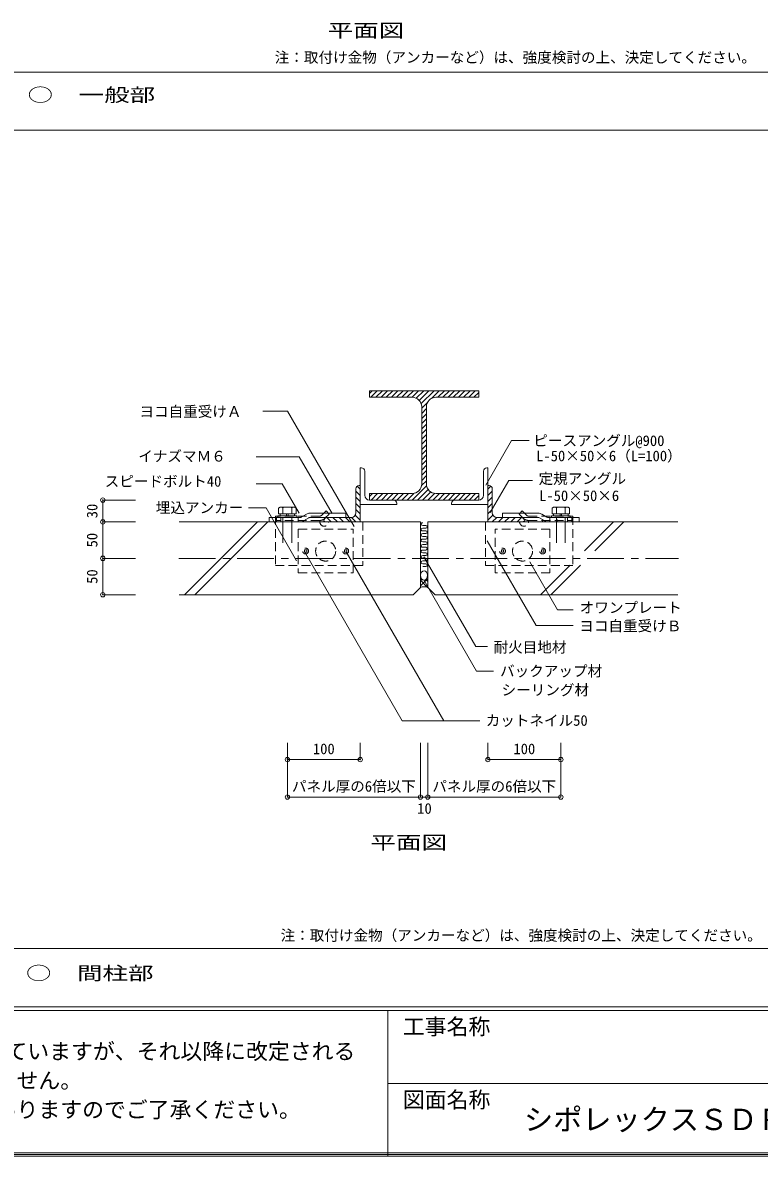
# Model space of a CAD drawing. Units: millimetres at full size, sheet at 1:10. Extents: x -2890 to 2450, y -2020 to 1800.
# Drawn here: x 399 to 1409, y -2020 to -464 of the extents above; entities that cross this region are included whole.
import ezdxf
from ezdxf.enums import TextEntityAlignment as Align

# ---------------------------------------------------------------- set-up
doc = ezdxf.new("R2010")
doc.units = ezdxf.units.MM
doc.header["$LTSCALE"] = 10
doc.header["$PDMODE"] = 32
doc.header["$PDSIZE"] = 6
for name, pattern in [('CHAIN1', [8, 5, -1, 1, -1]), ('DASHED1', [1.8, 1.2, -0.6]), ('DASHED2', [3, 2, -1])]:
    doc.linetypes.add(name, pattern=pattern)
doc.layers.add('0-0', color=7, linetype='Continuous', lineweight=18)
doc.styles.add('ＭＳ ゴシック', font='')
doc.styles.get('ＭＳ ゴシック').set_extended_font_data('MS Gothic')

msp = doc.modelspace()

# ---------------------------------------------------------------- linework, layer by layer
at = {"layer": '0-0'}
for p, q in [((-635, -532), (2445, -532)), ((2445, -612), (-635, -612)), ((874.65, -973.17), (878.42, -969.39)), ((874.65, -969.39), (1024.65, -969.39)), ((874.65, -978.39), (874.65, -969.39)), ((933.4, -978.39), (874.65, -978.39)), ((876.49, -978.39), (885.49, -969.39)), ((883.56, -978.39), (892.56, -969.39)), ((890.63, -978.39), (899.63, -969.39)), ((897.7, -978.39), (906.7, -969.39)), ((904.78, -978.39), (913.78, -969.39)), ((911.85, -978.39), (920.85, -969.39)), ((918.92, -978.39), (927.92, -969.39)), ((925.99, -978.39), (934.99, -969.39)), ((933.06, -978.39), (942.06, -969.39)), ((938.91, -979.62), (949.13, -969.39)), ((942.98, -982.61), (956.2, -969.39)), ((945.64, -987.03), (963.27, -969.39)), ((959.85, -979.88), (970.34, -969.39)), ((965.9, -978.39), (1024.65, -978.39)), ((968.42, -978.39), (977.42, -969.39)), ((975.49, -978.39), (984.49, -969.39)), ((982.56, -978.39), (991.56, -969.39)), ((989.63, -978.39), (998.63, -969.39)), ((996.7, -978.39), (1005.7, -969.39)), ((1003.77, -978.39), (1012.77, -969.39)), ((1010.84, -978.39), (1019.84, -969.39)), ((1017.91, -978.39), (1024.65, -971.66)), ((1024.65, -969.39), (1024.65, -978.39)), ((946.4, -993.34), (954.39, -985.35)), ((946.4, -990.12), (946.4, -1097.39)), ((946.4, -1000.41), (952.9, -993.91)), ((952.9, -990.12), (952.9, -1097.39)), ((946.4, -1007.48), (952.9, -1000.98)), ((946.4, -1014.55), (952.9, -1008.05)), ((946.4, -1021.63), (952.9, -1015.13)), ((946.4, -1028.7), (952.9, -1022.2)), ((946.4, -1035.77), (952.9, -1029.27)), ((946.4, -1042.84), (952.9, -1036.34)), ((946.4, -1049.91), (952.9, -1043.41)), ((946.4, -1056.98), (952.9, -1050.48)), ((946.4, -1064.05), (952.9, -1057.55)), ((946.4, -1071.12), (952.9, -1064.62)), ((946.4, -1078.19), (952.9, -1071.69)), ((863.65, -1075.39), (862.15, -1075.39)), ((868.15, -1079.89), (868.15, -1112.89)), ((946.4, -1085.26), (952.9, -1078.77)), ((946.4, -1092.34), (952.9, -1085.84)), ((1031.15, -1079.89), (1031.15, -1112.89)), ((1035.65, -1075.39), (1037.15, -1075.39)), ((856.15, -1103.89), (856.15, -1136.89)), ((857.95, -1100.3), (862.15, -1104.5)), ((860.65, -1099.39), (862.15, -1099.39)), ((862.15, -1149.39), (862.15, -1099.39)), ((862.15, -1149.39), (862.15, -1099.39)), ((933.48, -1119.39), (953.11, -1099.76)), ((946.21, -1099.59), (952.9, -1092.91)), ((1037.15, -1149.39), (1037.15, -1099.39)), ((1038.65, -1099.39), (1037.15, -1099.39)), ((1041.35, -1100.3), (1037.15, -1104.5)), ((1043.15, -1103.89), (1043.15, -1136.89)), ((856.15, -1106.98), (862.15, -1112.98)), ((856.15, -1115.47), (862.15, -1121.47)), ((874.65, -1114.59), (878.84, -1110.39)), ((874.65, -1119.39), (874.65, -1110.39)), ((933.4, -1110.39), (874.65, -1110.39)), ((1024.65, -1119.39), (874.65, -1119.39)), ((907.65, -1119.39), (874.65, -1119.39)), ((874.65, -1119.39), (1024.65, -1119.39)), ((876.91, -1119.39), (885.91, -1110.39)), ((883.98, -1119.39), (892.98, -1110.39)), ((891.06, -1119.39), (900.05, -1110.39)), ((898.13, -1119.39), (907.13, -1110.39)), ((905.2, -1119.39), (914.2, -1110.39)), ((912.27, -1119.39), (921.27, -1110.39)), ((919.34, -1119.39), (928.34, -1110.39)), ((926.41, -1119.39), (935.6, -1110.21)), ((940.55, -1119.39), (955.19, -1104.76)), ((947.62, -1119.39), (958.76, -1108.26)), ((954.69, -1119.39), (963.86, -1110.23)), ((961.77, -1119.39), (970.77, -1110.39)), ((965.9, -1110.39), (1024.65, -1110.39)), ((968.84, -1119.39), (977.84, -1110.39)), ((975.91, -1119.39), (984.91, -1110.39)), ((982.98, -1119.39), (991.98, -1110.39)), ((990.05, -1119.39), (999.05, -1110.39)), ((997.12, -1119.39), (1006.12, -1110.39)), ((1004.19, -1119.39), (1013.19, -1110.39)), ((1011.26, -1119.39), (1020.26, -1110.39)), ((1018.33, -1119.39), (1024.65, -1113.08)), ((1043.15, -1106.98), (1037.15, -1112.98)), ((1043.15, -1115.47), (1037.15, -1121.47)), ((752.15, -1129.09), (750.05, -1130.31)), ((750.05, -1138.09), (750.05, -1130.31)), ((752.15, -1129.09), (772.15, -1129.09)), ((756.1, -1130.09), (754.37, -1129.09)), ((756.1, -1130.09), (757.83, -1129.09)), ((756.1, -1130.09), (756.1, -1138.09)), ((768.2, -1130.09), (766.47, -1129.09)), ((768.2, -1130.09), (769.93, -1129.09)), ((768.2, -1130.09), (768.2, -1138.09)), ((772.15, -1129.09), (774.25, -1130.31)), ((774.25, -1138.09), (774.25, -1130.31)), ((856.15, -1123.95), (862.15, -1129.95)), ((856.15, -1132.44), (862.15, -1138.44)), ((912.15, -1123.89), (912.15, -1125.39)), ((987.15, -1123.89), (987.15, -1125.39)), ((1037.15, -1125.39), (987.15, -1125.39)), ((1043.15, -1123.95), (1037.15, -1129.95)), ((1043.15, -1132.44), (1037.15, -1138.44)), ((1127.15, -1129.09), (1125.05, -1130.31)), ((1125.05, -1138.09), (1125.05, -1130.31)), ((1147.15, -1129.09), (1127.15, -1129.09)), ((1131.1, -1130.09), (1129.37, -1129.09)), ((1131.1, -1130.09), (1132.83, -1129.09)), ((1131.1, -1130.09), (1131.1, -1138.09)), ((1143.2, -1130.09), (1141.47, -1129.09)), ((1143.2, -1130.09), (1144.93, -1129.09)), ((1143.2, -1130.09), (1143.2, -1138.09)), ((1147.15, -1129.09), (1149.25, -1130.31)), ((1149.25, -1138.09), (1149.25, -1130.31)), ((613.81, -1149.39), (944.65, -1149.39)), ((621.04, -1249.39), (721.04, -1149.39)), ((635.19, -1249.39), (735.19, -1149.39)), ((737.15, -1149.39), (737.15, -1143.39)), ((779.66, -1143.39), (737.15, -1143.39)), ((779.66, -1149.39), (737.15, -1149.39)), ((749.15, -1141.09), (749.15, -1143.39)), ((749.15, -1141.09), (775.15, -1141.09)), ((750.05, -1138.09), (774.25, -1138.09)), ((752.15, -1141.09), (752.15, -1138.09)), ((756.15, -1143.42), (756.15, -1178.09)), ((761.15, -1141.09), (761.15, -1138.09)), ((763.15, -1141.09), (763.15, -1138.09)), ((768.15, -1143.42), (768.15, -1178.09)), ((772.15, -1141.09), (772.15, -1138.09)), ((775.15, -1141.09), (775.15, -1143.39)), ((781.2, -1142.97), (788.35, -1138.68)), ((791.44, -1143.82), (784.29, -1148.11)), ((842.15, -1137.39), (792.98, -1137.39)), ((792.98, -1143.39), (842.15, -1143.39)), ((812.15, -1147.83), (813.71, -1149.39)), ((812.15, -1147.89), (812.15, -1149.39)), ((816.21, -1143.42), (822.19, -1149.39)), ((816.65, -1143.39), (849.65, -1143.39)), ((824.68, -1143.39), (830.68, -1149.39)), ((833.16, -1143.39), (839.16, -1149.39)), ((841.65, -1143.39), (847.65, -1149.39)), ((842.15, -1143.39), (842.15, -1137.39)), ((850.12, -1143.38), (856.13, -1149.39)), ((855.31, -1140.09), (862.15, -1146.92)), ((944.65, -1239.39), (944.65, -1149.39)), ((954.65, -1239.39), (954.65, -1149.39)), ((1297.61, -1149.39), (954.65, -1149.39)), ((1043.98, -1140.09), (1037.15, -1146.92)), ((1049.18, -1143.38), (1043.16, -1149.39)), ((1082.65, -1143.39), (1049.65, -1143.39)), ((1057.65, -1143.39), (1051.65, -1149.39)), ((1057.15, -1143.39), (1057.15, -1137.39)), ((1057.15, -1137.39), (1106.32, -1137.39)), ((1106.32, -1143.39), (1057.15, -1143.39)), ((1066.13, -1143.39), (1060.13, -1149.39)), ((1074.62, -1143.39), (1068.62, -1149.39)), ((1083.08, -1143.42), (1077.1, -1149.39)), ((1087.15, -1147.83), (1085.59, -1149.39)), ((1087.15, -1147.89), (1087.15, -1149.39)), ((1107.86, -1143.82), (1115.01, -1148.11)), ((1118.1, -1142.97), (1110.95, -1138.68)), ((1119.64, -1143.39), (1162.15, -1143.39)), ((1119.64, -1149.39), (1162.15, -1149.39)), ((1124.15, -1141.09), (1124.15, -1143.39)), ((1150.15, -1141.09), (1124.15, -1141.09)), ((1149.25, -1138.09), (1125.05, -1138.09)), ((1127.15, -1141.09), (1127.15, -1138.09)), ((1131.15, -1143.42), (1131.15, -1178.09)), ((1136.15, -1141.09), (1136.15, -1138.09)), ((1138.15, -1141.09), (1138.15, -1138.09)), ((1143.15, -1143.42), (1143.15, -1178.09)), ((1147.15, -1141.09), (1147.15, -1138.09)), ((1150.15, -1141.09), (1150.15, -1143.39)), ((1162.15, -1149.39), (1162.15, -1143.39)), ((1169.82, -1189.04), (1209.46, -1149.39)), ((1183.96, -1189.04), (1223.6, -1149.39)), ((947.79, -1154.24), (951.84, -1154.24)), ((951.84, -1157.99), (947.79, -1157.99)), ((947.79, -1161.74), (951.84, -1161.74)), ((951.84, -1165.49), (947.79, -1165.49)), ((947.79, -1169.24), (951.84, -1169.24)), ((951.84, -1172.99), (947.79, -1172.99)), ((947.79, -1176.74), (951.84, -1176.74)), ((951.84, -1180.49), (947.79, -1180.49)), ((944.65, -1203.87), (944.65, -1194.57)), ((947.79, -1184.24), (951.84, -1184.24)), ((951.84, -1187.99), (947.79, -1187.99)), ((947.79, -1191.74), (951.84, -1191.74)), ((951.84, -1195.49), (947.79, -1195.49)), ((954.65, -1194.91), (954.65, -1204.22)), ((941.74, -1199.39), (948.7, -1199.39)), ((947.79, -1199.24), (951.84, -1199.24)), ((951.84, -1202.99), (947.79, -1202.99)), ((947.79, -1206.74), (951.84, -1206.74)), ((951.84, -1210.49), (947.79, -1210.49)), ((957.56, -1199.39), (950.6, -1199.39)), ((1109.46, -1249.39), (1149.96, -1208.89)), ((1123.6, -1249.39), (1164.1, -1208.89)), ((944.65, -1228.76), (945.4, -1228.02)), ((944.65, -1237.25), (953.83, -1228.07)), ((952.43, -1228.84), (954.65, -1231.06)), ((944.65, -1239.39), (934.65, -1249.39)), ((944.65, -1229.55), (954.39, -1239.29)), ((944.65, -1238.03), (945.64, -1239.03)), ((951.81, -1238.58), (954.65, -1235.73)), ((954.65, -1239.39), (964.65, -1249.39)), ((934.65, -1249.39), (613.81, -1249.39)), ((964.65, -1249.39), (1297.61, -1249.39)), ((-635, -1735), (2445, -1735)), ((-2890, -1815), (2450, -1815)), ((-2890, -1820), (2450, -1820)), ((900, -2020), (900, -1820)), ((900, -1920), (2200, -1920)), ((-2890, -2020), (2450, -2020)), ((-2887.5, -2017.5), (2447.5, -2017.5)), ((-2885, -2015), (2445, -2015))]:
    msp.add_line(p, q, dxfattribs=at)
at = {"layer": '0-0', "color": 4}
for p, q in [((1034.41, -1098.93), (1069.67, -1037.86)), ((1069.67, -1037.86), (1093.86, -1037.86)), ((755.05, -1097.25), (719.26, -1097.25)), ((778.27, -1137.46), (755.05, -1097.25)), ((1040.26, -1136.69), (1065.8, -1092.44)), ((1065.8, -1092.44), (1098.48, -1092.44)), ((509.07, -1149.39), (509.07, -1119.39)), ((509.07, -1119.39), (553.91, -1119.39)), ((708.96, -1130.18), (732.89, -1130.18)), ((774.72, -1202.63), (732.89, -1130.18)), ((509.07, -1199.39), (509.07, -1149.39)), ((509.07, -1149.39), (553.91, -1149.39)), ((1036.09, -1175.2), (1103.35, -1291.7)), ((842.9, -1190.43), (976.75, -1422.27)), ((509.07, -1249.39), (509.07, -1199.39)), ((509.07, -1199.39), (553.91, -1199.39)), ((1094.44, -1204.26), (1132.46, -1270.13)), ((509.07, -1249.39), (553.91, -1249.39)), ((1132.46, -1270.13), (1153.89, -1270.13)), ((1103.35, -1291.7), (1153.89, -1291.7)), ((762.15, -1526.96), (762.15, -1452.39)), ((762.15, -1475.54), (762.15, -1452.39)), ((862.15, -1475.54), (862.15, -1452.39)), ((944.65, -1526.96), (944.65, -1452.39)), ((954.65, -1526.96), (954.65, -1452.39)), ((1037.15, -1475.54), (1037.15, -1452.39)), ((1137.15, -1526.96), (1137.15, -1452.39)), ((1137.15, -1475.54), (1137.15, -1452.39)), ((762.15, -1475.54), (862.15, -1475.54)), ((1137.15, -1475.54), (1037.15, -1475.54)), ((762.15, -1526.96), (944.65, -1526.96)), ((944.65, -1526.96), (954.65, -1526.96)), ((954.65, -1526.96), (1137.15, -1526.96))]:
    msp.add_line(p, q, dxfattribs=at)
at = {"layer": '0-0', "linetype": 'DASHED1'}
for p, q in [((745.65, -1141.39), (745.65, -1209.39)), ((806.51, -1141.39), (745.65, -1141.39)), ((806.51, -1147.39), (745.65, -1147.39)), ((806.65, -1149.39), (806.65, -1147.39)), ((813.58, -1144.47), (819.41, -1138.64)), ((1085.72, -1144.47), (1079.89, -1138.64)), ((1092.65, -1149.39), (1092.65, -1147.39)), ((1092.79, -1141.39), (1153.65, -1141.39)), ((1092.79, -1147.39), (1153.65, -1147.39)), ((1112.15, -1149.39), (1112.15, -1146.19)), ((1132.15, -1149.39), (1132.15, -1146.19)), ((1153.65, -1141.39), (1153.65, -1209.39)), ((777.15, -1159.39), (852.15, -1159.39)), ((777.15, -1159.39), (777.15, -1219.39)), ((1122.15, -1159.39), (1047.15, -1159.39)), ((1047.15, -1219.39), (1047.15, -1159.39)), ((1122.15, -1159.39), (1122.15, -1219.39)), ((745.65, -1209.39), (865.65, -1209.39)), ((1153.65, -1209.39), (1033.65, -1209.39)), ((1122.15, -1219.39), (1047.15, -1219.39))]:
    msp.add_line(p, q, dxfattribs=at)
at = {"layer": '0-0', "color": 4, "linetype": 'DASHED1'}
for p, q in [((746.15, -1149.39), (746.15, -1143.39)), ((753.15, -1149.39), (753.15, -1143.39)), ((1146.15, -1149.39), (1146.15, -1143.39)), ((1153.15, -1149.39), (1153.15, -1143.39))]:
    msp.add_line(p, q, dxfattribs=at)
at = {"layer": '0-0', "color": 4, "linetype": 'DASHED2'}
for p, q in [((747.15, -1149.39), (747.15, -1143.39)), ((777.15, -1149.39), (777.15, -1143.39)), ((1122.15, -1149.39), (1122.15, -1143.39)), ((1152.15, -1149.39), (1152.15, -1143.39))]:
    msp.add_line(p, q, dxfattribs=at)
at = {"layer": '0-0', "color": 4, "linetype": 'CHAIN1'}
msp.add_line((613.49, -1199.39), (1298.29, -1199.39), dxfattribs=at)
at = {"layer": '0-0', "color": 4}
for points in [[(853.57, -1155.91), (762.19, -997.63), (728.57, -997.63)], [(823.39, -1137.8), (778.43, -1059.93), (719.26, -1059.93)], [(785.64, -1189.92), (919.78, -1422.27), (1026.13, -1422.27)], [(949.4, -1197.51), (1020.41, -1320.49), (1036.38, -1320.49)], [(949.64, -1229.64), (1021.52, -1354.16), (1044.61, -1354.16)]]:
    msp.add_lwpolyline(points, dxfattribs=at)
at = {"layer": '0-0'}
for points in [[(862.15, -1075.39), (862.15, -1125.39), (912.15, -1125.39)], [(1037.15, -1075.39), (1037.15, -1125.39), (987.15, -1125.39)], [(1024.65, -1119.39), (1024.65, -1110.39), (1024.65, -1119.39)]]:
    msp.add_lwpolyline(points, dxfattribs=at)
at = {"layer": '0-0', "linetype": 'DASHED1'}
for points in [[(809.33, -1140.22), (815.16, -1134.39), (819.41, -1138.64)], [(1089.96, -1140.22), (1084.13, -1134.39), (1079.89, -1138.64)], [(818.65, -1149.39), (865.65, -1149.39), (865.65, -1209.39)], [(1080.65, -1149.39), (1033.65, -1149.39), (1033.65, -1209.39)], [(777.15, -1219.39), (852.15, -1219.39), (852.15, -1159.39)], [(785.65, -1187.89), (785.65, -1190.89), (788.65, -1190.89)], [(785.65, -1187.89), (788.65, -1187.89), (788.65, -1190.89)], [(843.65, -1190.89), (843.65, -1187.89), (840.65, -1187.89)], [(843.65, -1190.89), (840.65, -1190.89), (840.65, -1187.89)], [(1055.65, -1187.89), (1055.65, -1190.89), (1058.65, -1190.89)], [(1055.65, -1187.89), (1058.65, -1187.89), (1058.65, -1190.89)], [(1113.65, -1190.89), (1113.65, -1187.89), (1110.65, -1187.89)], [(1113.65, -1190.89), (1110.65, -1190.89), (1110.65, -1187.89)]]:
    msp.add_lwpolyline(points, dxfattribs=at)
for centre, radius in [((814.65, -1189.39), 13.75), ((1084.65, -1189.39), 13.75), ((787.15, -1189.39), 4), ((842.15, -1189.39), 4), ((1057.15, -1189.39), 4), ((1112.15, -1189.39), 4)]:
    msp.add_circle(centre, radius, dxfattribs=at)
at = {"layer": '0-0'}
for centre, radius, start, end in [((933.4, -991.39), 13, 0, 90), ((965.9, -991.39), 13, 90, 180), ((863.65, -1079.89), 4.5, 0, 90), ((1035.65, -1079.89), 4.5, 90, 180), ((860.65, -1103.89), 4.5, 90, 180), ((933.4, -1097.39), 13, 270, 0), ((965.9, -1097.39), 13, 180, 270), ((1038.65, -1103.89), 4.5, 0, 90), ((874.65, -1112.89), 6.5, 180, 270), ((907.65, -1123.89), 4.5, 0, 90), ((991.65, -1123.89), 4.5, 90, 180), ((1024.65, -1112.89), 6.5, 270, 0), ((779.66, -1140.39), 3, 269.99998, 300.96375), ((779.66, -1140.39), 9, 269.99998, 300.96375), ((792.98, -1146.39), 9, 90, 120.96376), ((792.98, -1146.39), 3, 90, 120.96376), ((816.65, -1147.89), 4.5, 90, 180), ((849.65, -1136.89), 6.5, 270, 0), ((1049.65, -1136.89), 6.5, 180, 270), ((1082.65, -1147.89), 4.5, 0, 90), ((1106.32, -1146.39), 9, 59.03624, 90), ((1106.32, -1146.39), 3, 59.03624, 90), ((1119.64, -1140.39), 9, 239.03624, 270), ((1119.64, -1140.39), 3, 239.03624, 270), ((949.65, -1222.14), 7.25, 226.40024, 313.59976), ((949.65, -1251.4), 13, 67.38091, 112.61909)]:
    msp.add_arc(centre, radius, start, end, dxfattribs=at)
at = {"layer": '0-0', "linetype": 'DASHED1'}
for centre, radius, start, end in [((806.51, -1137.39), 4, 270, 315), ((806.51, -1137.39), 10, 270, 315), ((812.65, -1149.39), 6, 180, 0), ((1086.65, -1149.39), 6, 180, 0), ((1092.79, -1137.39), 10, 225, 270), ((1092.79, -1137.39), 4, 225, 270)]:
    msp.add_arc(centre, radius, start, end, dxfattribs=at)
at = {"layer": '0-0'}
for centre, start_param, end_param in [((947.79, -1152.36), 1.5707963, 4.712389), ((947.79, -1159.86), 1.5707963, 4.712389), ((947.79, -1167.36), 1.5707963, 4.712389), ((951.84, -1156.11), 4.712389, 7.8539816), ((951.84, -1163.61), 4.712389, 7.8539816), ((947.79, -1174.86), 1.5707963, 4.712389), ((947.79, -1182.36), 1.5707963, 4.712389), ((951.84, -1171.11), 4.712389, 7.8539816), ((951.84, -1178.61), 4.712389, 7.8539816), ((947.79, -1189.86), 1.5707963, 4.712389), ((947.79, -1197.36), 1.5707963, 4.712389), ((951.84, -1186.11), 4.712389, 7.8539816), ((951.84, -1193.61), 4.712389, 7.8539816), ((947.79, -1204.86), 1.5707963, 4.712389), ((951.84, -1201.11), 4.712389, 7.8539816), ((951.84, -1208.61), 4.712389, 7.8539816)]:
    msp.add_ellipse(centre, major_axis=(2.25, 0), ratio=0.8333, start_param=start_param, end_param=end_param, dxfattribs=at)
msp.add_ellipse((949.65, -1222.89), major_axis=(0, 6.5), ratio=0.7304, dxfattribs=at)
at = {"layer": '0-0', "color": 4}
for p in [(509.07, -1119.39), (509.07, -1149.39), (509.07, -1199.39), (509.07, -1249.39), (762.15, -1475.54), (862.15, -1475.54), (1037.15, -1475.54), (1137.15, -1475.54), (762.15, -1526.96), (944.65, -1526.96), (954.65, -1526.96), (1137.15, -1526.96)]:
    msp.add_point(p, dxfattribs=at)

# ---------------------------------------------------------------- texts
at = {"layer": '0-0', "style": 'ＭＳ ゴシック', "width": 1.4}
for s, p in [('平面図', (817.46, -489.62)), ('○\u3000一般部', (405.88, -578.05)), ('平面図', (876.08, -1604.12)), ('○\u3000間柱部', (403.62, -1783.31))]:
    msp.add_text(s, height=18.33, dxfattribs=at).set_placement(p, align=Align.BOTTOM_LEFT)
at = {"layer": '0-0', "style": 'ＭＳ ゴシック'}
for s, height, p in [('注：取付け金物（アンカーなど）は、強度検討の上、決定してください。', 14.66, (744.83, -523.64)), ('ヨコ自重受けＡ', 14.66, (559.27, -1009.65)), ('ピースアングル@900\u3000', 14.66, (1099.39, -1049.63)), ('イナズマＭ６', 14.66, (557.7, -1070.97)), ('L-50×50×6（L=100）', 14.66, (1103.33, -1070.52)), ('スピードボルト40', 14.66, (511.67, -1105.46)), ('定規アングル', 14.66, (1106.65, -1101.65)), ('L-50×50×6', 14.66, (1107.39, -1125.16)), ('埋込アンカー', 14.66, (581.73, -1141.59)), ('オワンプレート', 14.66, (1163.03, -1278.66)), ('ヨコ自重受けＢ', 14.66, (1162.44, -1303.86)), ('耐火目地材', 14.66, (1044.96, -1333.03)), ('バックアップ材', 14.66, (1053.78, -1365.74)), ('シーリング材', 14.66, (1055.86, -1391.71)), ('カットネイル50', 14.66, (1034.08, -1433.57)), ('100', 14.66, (797.15, -1472.54)), ('100', 14.66, (1072.15, -1472.54)), ('パネル厚の6倍以下', 14.66, (768.4, -1523.96)), ('パネル厚の6倍以下', 14.66, (960.9, -1523.96)), ('10', 14.66, (940.21, -1554.38)), ('注：取付け金物（アンカーなど）は、強度検討の上、決定してください。', 14.66, (752.85, -1728.51)), ('工事名称', 21.99, (920.47, -1859.6)), ('当標準図は2017年9月時点の建築基準法等の法令・基準に基づいて作成していますが、それ以降に改定される', 21.99, (-599.12, -1893.45)), ('建築基準法等の法令・基準に適合していることを保証するものではありません。', 21.99, (-599.12, -1933.45)), ('図面名称', 21.99, (920.52, -1959.96)), ('また、品質向上を目的に予告なしに設計仕様や取扱いを変更することがありますのでご了承ください。', 21.99, (-599.12, -1973.45)), ('シポレックスＳＤＲ横壁構法標準図', 29.33, (1086.62, -1992.86))]:
    msp.add_text(s, height=height, dxfattribs=at).set_placement(p, align=Align.BOTTOM_LEFT)
for s, p in [('30', (506.07, -1144.39)), ('50', (506.07, -1184.39)), ('50', (506.07, -1234.39))]:
    msp.add_text(s, height=14.66, rotation=90, dxfattribs=at).set_placement(p, align=Align.BOTTOM_LEFT)

doc.saveas('drawing.dxf')
